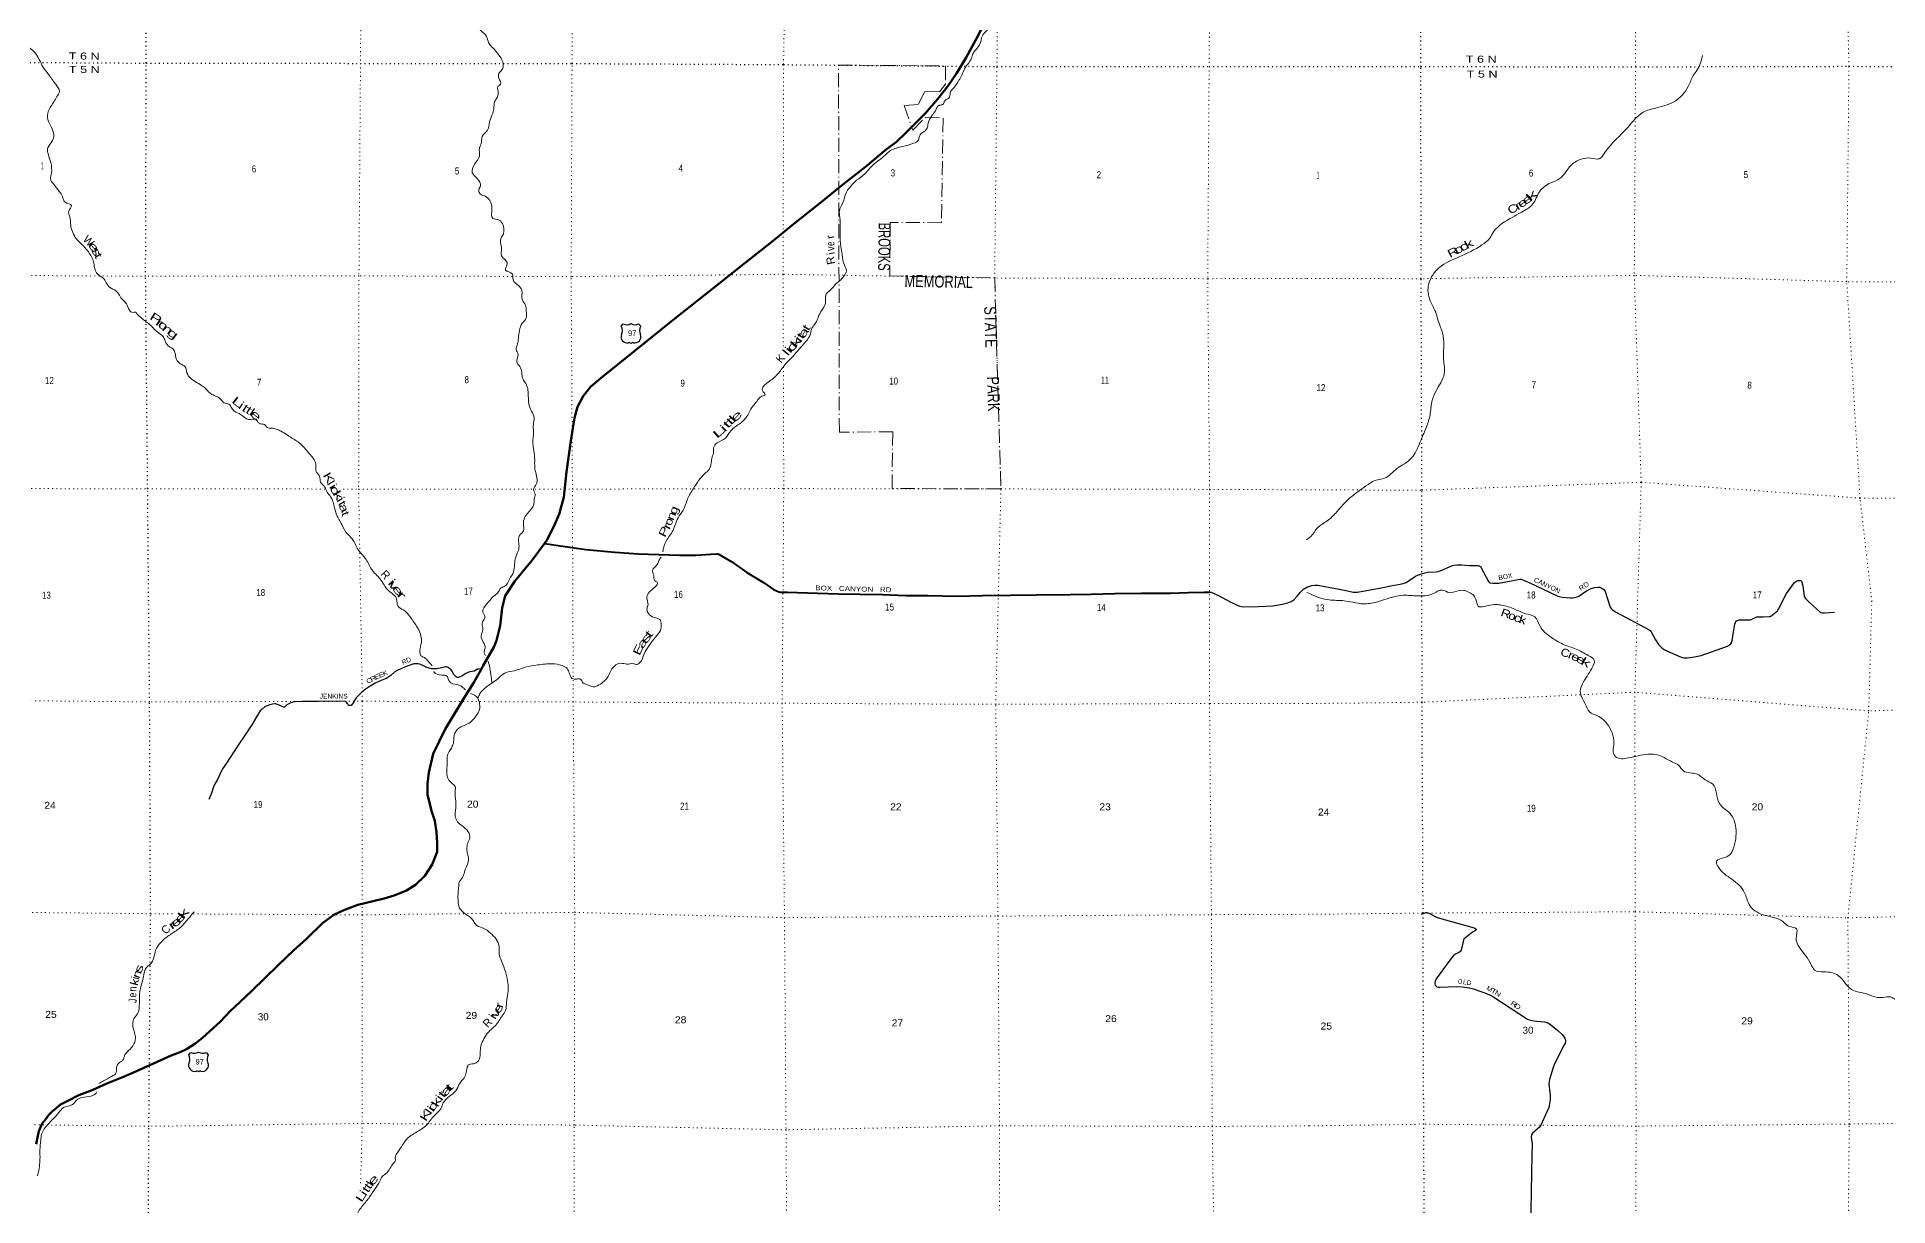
# Model space of a CAD drawing. Header units: feet. Extents: x -199 to 255675, y -686157 to -547785.
# Drawn here: x 63889 to 110150, y -594059 to -564840 of the extents above; entities that cross this region are included whole.
import ezdxf
from ezdxf.enums import TextEntityAlignment as Align

# ---------------------------------------------------------------- set-up
doc = ezdxf.new("R2010")
doc.units = ezdxf.units.FT
doc.header["$LTSCALE"] = 70
doc.linetypes.add('DOT_DASHED', pattern=[7.7, 5, -1.2, 0.3, -1.2])
doc.linetypes.add('DOTTED', pattern=[1.5, 0.3, -1.2])
for name, color, linetype, lineweight in [('16', 7, 'Continuous', 25), ('20', 7, 'Continuous', 70), ('26', 7, 'Continuous', 40), ('29', 7, 'Continuous', 25), ('39', 7, 'Continuous', 13), ('44', 7, 'DOT_DASHED', 13), ('6', 7, 'DOTTED', 25), ('7', 7, 'DOTTED', 13)]:
    doc.layers.add(name, color=color, linetype=linetype, lineweight=lineweight)
for name, color, linetype in [('27', 7, 'Continuous'), ('30', 7, 'Continuous'), ('41', 7, 'Continuous')]:
    doc.layers.add(name, color=color, linetype=linetype)

msp = doc.modelspace()

# ---------------------------------------------------------------- linework, layer by layer
at = {"layer": '16'}
for p, q in [((78490.28, -572069.08), (78541.59, -572010.32)), ((78733.35, -572004.35), (78733.07, -572004.55)), ((78925.44, -572010.23), (78976.83, -572069.08)), ((67681.96, -590277.22), (67733.27, -590218.46)), ((67925.03, -590212.49), (67924.75, -590212.69)), ((68117.12, -590218.37), (68168.51, -590277.22))]:
    msp.add_line(p, q, dxfattribs=at)
for centre, radius, start, end in [((78297.3, -572179.71), 222.05, 332.97043, 29.75871), ((78632.67, -571852.66), 182.07, 239.97227, 303.45418), ((78834.45, -571853.16), 181.52, 236.33975, 300.08743), ((78834.44, -571852.66), 182.07, 236.54582, 236.59441), ((79169.8, -572179.71), 222.05, 150.24129, 207.02957), ((78636.49, -572334.61), 151.42, 159.09177, 283.81923), ((78830.61, -572334.61), 151.42, 256.18077, 20.90823), ((67488.98, -590387.85), 222.05, 332.97043, 29.75871), ((67824.35, -590060.8), 182.07, 239.97227, 303.45418), ((68026.13, -590061.3), 181.52, 236.33975, 300.08743), ((68026.12, -590060.8), 182.07, 236.54582, 236.59441), ((68361.48, -590387.85), 222.05, 150.24129, 207.02957), ((67828.17, -590542.75), 151.42, 159.09177, 283.81923), ((68022.29, -590542.75), 151.42, 256.18077, 20.90823)]:
    msp.add_arc(centre, radius, start, end, dxfattribs=at)
for centre, major_axis, start_param, end_param in [((78691.83, -572533.43), (-19.56, 51.67), 4.95877769, 6.28318531), ((78775.28, -572533.43), (19.56, 51.67), 0, 1.32637542), ((67883.51, -590741.57), (-19.56, 51.67), 4.95877769, 6.28318531), ((67966.96, -590741.57), (19.56, 51.67), 0, 1.32637542)]:
    msp.add_ellipse(centre, major_axis=major_axis, ratio=0.929097, start_param=start_param, end_param=end_param, dxfattribs=at)
at = {"layer": '20'}
for points in [[(76572.68, -577499.29), (76637.79, -577411.2), (76829.99, -577012.51), (76942.82, -576762.89), (77052.48, -576344.84), (77122.46, -575710.55), (77227.64, -574935.58), (77324.14, -574359.22), (77398.61, -574083.85), (77537.43, -573813.96), (77718.71, -573579.8), (78026.49, -573328.54), (79867.36, -571853.08), (80938.74, -570999.77), (81584.36, -570484.95), (82250.02, -569961.94), (82807.66, -569512.04), (83449.3, -569003.27), (84020.9, -568537.21), (84598.59, -568081.12), (85120.16, -567647.57), (85360.11, -567469.07), (85605.73, -567238.38), (85897.15, -566947.15), (86096.74, -566744.92), (86401.74, -566383.39), (86652.82, -566070.43), (86871.7, -565751.73), (87112.14, -565354.64), (87370.13, -564879.19), (87588.33, -564462.24)], [(74995.57, -580632.47), (75041.57, -580549.07), (75214.33, -580246.8), (75305.71, -580091.62), (75368.84, -579920.62), (75460.82, -579560.88), (75515.98, -579109.2), (75592.29, -578809.76), (75828.91, -578440.77), (76263.44, -577917.71), (76572.68, -577499.29)], [(63865.16, -592517.29), (63898.13, -592344.55), (63935.26, -592191.83), (64016.3, -591994.62), (64102.04, -591895.63), (64185.66, -591780.62), (64271.5, -591695.67), (64475.3, -591521.48), (64657.57, -591431.71), (64933.96, -591291), (65266.69, -591159.85), (65631.35, -590996.34), (66048.23, -590826.38), (66453.06, -590658.52), (66803.68, -590499.14), (67244.47, -590300.9), (67464.96, -590214.81), (67621.21, -590139.29), (67833.34, -590007.15), (68025.23, -589855.13), (68203.02, -589697.21), (68464.66, -589458.37), (68716.05, -589191.53), (68967.64, -588952.77), (69257.21, -588683.61), (69578.63, -588370.07), (69936, -588024.13), (70297.37, -587676.15), (70626.94, -587378.58), (71020.2, -586990.23), (71306.13, -586777.25), (71556.56, -586660.83), (71907.38, -586529.52), (72290.62, -586438.05), (72567.54, -586373.55), (72818.24, -586297.23), (73124.9, -586174.32), (73349.02, -586032.05), (73582.59, -585803.47), (73767.57, -585523.16), (73885.96, -585205.31), (73892.5, -584988.68), (73872.5, -584712.1), (73828.35, -584431.72), (73756.44, -584205.71), (73696.59, -583979.61), (73650.95, -583773.44), (73645.11, -583510.78), (73685.35, -583225.68), (73792.63, -582755.51), (74093.88, -582141.32), (74328.28, -581742.28), (74562.78, -581357.27), (74809.33, -580970.15), (74995.57, -580632.47)]]:
    msp.add_lwpolyline(points, dxfattribs=at)
at = {"layer": '26'}
msp.add_lwpolyline([(76572.68, -577499.29), (76974.44, -577556.76), (77608.22, -577653.69), (78326.17, -577715.81), (78911.35, -577761.01), (79429.96, -577770.67), (79944.63, -577792.4), (80358.65, -577790.91), (80726.27, -577763.74), (80880.96, -577754.42), (80898.31, -577756.17), (80932.05, -577770.39), (80995.88, -577805.59), (81256.22, -577959.81), (81627.84, -578221.39), (82047.67, -578478.55), (82296.93, -578646.51), (82337.77, -578669.62), (82373.29, -578685.61), (82413, -578702.08), (82458.54, -578712.27), (82511.82, -578717.6), (82646.27, -578720.16), (83396.09, -578739.9), (83916.75, -578755.57), (84465.5, -578764.97), (85020.27, -578772.33), (85601.3, -578797.5), (86150, -578798.89), (86883.73, -578818.77), (87520.75, -578803.37), (88218.08, -578789.46), (88857.17, -578784.07), (89713.28, -578770.83), (90237.81, -578764.4), (90824.57, -578747.42), (91491.82, -578743.79), (92215.34, -578739.7), (92671.49, -578727.83), (93063.31, -578712.49), (93195.12, -578717.71)], dxfattribs=at)
at = {"layer": '29'}
for points in [[(95624.99, -578592.84), (95751.06, -578548.75), (95829.25, -578540.28), (95896.56, -578540.43), (96563.44, -578663.89), (96786.23, -578715.15), (96830.92, -578719.31), (96893.52, -578714.82), (97480.96, -578606.91), (97728.7, -578556.11), (97998.09, -578511.32), (98058.38, -578493.04), (98104.1, -578471.81), (98343.69, -578320.12), (98413.82, -578284.61), (98488.65, -578257.57), (98571.8, -578232.61), (98651.23, -578215.13), (98854.49, -578207.65), (98915.08, -578196.27), (98954.27, -578184.77), (99267.11, -578053.75), (99304.43, -578043.01), (99375.2, -578032.95), (99494.34, -578034.4), (99688.31, -578045.77), (99904.22, -578047.51), (99940.26, -578054.95), (99966.58, -578078.71), (100042.78, -578214.61), (100161.97, -578451.02), (100178.6, -578467.66), (100207.65, -578480.07), (100276.3, -578490.54), (100363.6, -578492.62), (100419.62, -578491.38), (100907.18, -578396.94), (100954.98, -578392.78), (100984.09, -578394.86), (101042.29, -578413.58), (101201.35, -578484.84), (101880.25, -578808.63), (101935.07, -578827.5), (102009.9, -578842.06), (102205.3, -578860.78), (102265.58, -578860.78), (102322.27, -578853.19), (102381.98, -578835.82), (102419.4, -578817.1), (102611.59, -578684.26), (102731.2, -578621.58), (102811.22, -578596.63), (102895.17, -578589.34), (102944.26, -578590.39), (102981.67, -578604.95), (103025.33, -578629.91), (103047.34, -578650.84), (103079.37, -578698.55), (103138.11, -578882.54), (103208.8, -579088.31), (103230.08, -579122.85), (103261.26, -579154.05), (103341.18, -579209.87), (104176.91, -579655.32), (104201.85, -579671.96), (104228.61, -579704.98), (104339.27, -579906.61), (104410.76, -580021.39), (104424.26, -580035.95), (104509.94, -580116.05), (104556.27, -580148.27), (104636.29, -580191.95), (104984.47, -580339.62), (105046.83, -580354.18), (105130.57, -580356.03), (105310.82, -580335.47), (105478.27, -580300.9), (106139.24, -580062.76), (106189.05, -580033.88), (106218.15, -580004.76), (106243.1, -579969.4), (106258.72, -579924.38), (106291.87, -579715.88)], [(93195.12, -578717.71), (93230.17, -578719.1), (93437.8, -578807.59), (93696.02, -578945.79), (93869.47, -579032.56), (93942.3, -579064.14), (93992.03, -579078.35), (94050.69, -579081.17), (94418.45, -579074.06), (94776.08, -579057), (95015.02, -579017.93), (95149.99, -578985.94), (95235.58, -578946.84), (95306.28, -578897.09), (95387.4, -578813.2), (95469.14, -578716.25), (95515.86, -578666.06), (95544.98, -578639.41), (95624.99, -578592.84)], [(106291.87, -579715.88), (106323.3, -579518.18), (106337.16, -579476.45), (106349.11, -579455.66), (106367.3, -579434.85), (106382.94, -579421.99), (106401.6, -579414.05), (106429.66, -579407.81), (106490.85, -579403.64), (106708.2, -579403.65), (106721.71, -579401.57), (106730.75, -579398.86), (106853.71, -579337.09), (106863.06, -579333.97), (106872.48, -579332.41), (107026.43, -579331.91), (107175.9, -579326.69), (107206.04, -579321.49), (107220.31, -579315.28), (107385.32, -579181.1), (107399.88, -579164.46), (107415.65, -579142.65), (107616.21, -578746.01), (107817.21, -578473.37), (107862.37, -578438.56), (107893.55, -578426.08), (107928.89, -578421.92), (107962.99, -578422.9), (107976.7, -578430.24), (107987.09, -578442.72), (108023.46, -578566.69), (108058.81, -578810.87), (108072.44, -578852.53), (108087.91, -578877.43), (108180.81, -578970.17), (108451.57, -579215.28), (108474.54, -579224.78), (108501.56, -579233.1), (108559.6, -579232.93), (108811.46, -579216.12)], [(74995.57, -580632.47), (74923.79, -580636.86), (74891.49, -580644.59), (74821.45, -580689.3), (74703.02, -580710.35), (74657.39, -580725.72), (74590.82, -580761.43), (74504.76, -580814.3), (74467.35, -580835.9), (74426.5, -580850.12), (74411.85, -580851), (74398.09, -580848.34), (74368.22, -580833.5), (74335.93, -580809.24), (74303.48, -580771.88), (74258.67, -580686.02), (74236.91, -580653.74), (74201.95, -580622.33), (74162.32, -580596.87), (74134.79, -580586.21), (74121.47, -580584.43), (74107.23, -580585.03), (74008.88, -580603.9), (73880.42, -580629.05), (73840.41, -580633.3), (73788.02, -580632.41), (73751.61, -580629.75), (73715.57, -580622.42), (73667.25, -580611.09), (73633, -580599.05), (73495.87, -580532.03), (73457.68, -580518.67), (73406.17, -580508.01), (73345.78, -580504.46), (73302.77, -580509.59), (73112.3, -580577.38), (72889.87, -580673.51), (72835.17, -580708.83), (72727.91, -580795.2), (72656.68, -580849.23), (72611.89, -580874.39), (72449.53, -580937.92), (72340.55, -580989.62), (72215.28, -581068.25), (72086.57, -581149.56), (72009.28, -581214.37), (71865.91, -581358.38), (71847.65, -581384.19), (71790.04, -581480.93), (71748.23, -581539.44), (71743.14, -581544.97), (71733.59, -581550.31), (71712.14, -581551.78), (71691.86, -581550.31), (71681.43, -581547.63), (71673.89, -581542.08), (71666.1, -581533.43), (71645.46, -581500.2), (71617.93, -581453.44), (71614.82, -581448.11), (71609.05, -581445), (71436.99, -581444.56), (70916.61, -581446.34), (70515.22, -581449.89), (70344.72, -581455.22), (70317.85, -581457.89), (70280.55, -581467.66), (70230.82, -581486.32), (70182.34, -581508.54), (70134.91, -581536.08), (70104.31, -581559.33), (70072.37, -581591.68), (70063.86, -581593.84), (70053.21, -581591.18), (70036.14, -581583.97), (69943.38, -581538.63), (69873.82, -581513.87), (69846.29, -581509.43), (69822.58, -581509.57), (69775.25, -581516.53), (69710.2, -581534.58), (69638.49, -581553.86), (69612.73, -581564.52), (69593.92, -581575.67), (69514.61, -581636.49), (69489.74, -581658.71), (69470.03, -581680.99), (69376.6, -581830.18), (69255.43, -582035.75), (69153.94, -582183), (69058.47, -582328.2), (68967, -582469.35), (68883.41, -582588.37), (68622.89, -582989.64), (68527.09, -583132.89), (68499.62, -583183.2), (68402.64, -583400.6), (68326.39, -583520.32), (68297.35, -583577.96), (68248.21, -583738.81), (68186.99, -583895.74)], [(98486.84, -586761.38), (98579.58, -586727.65), (98602.97, -586723.49), (98625.31, -586723.49), (98651.82, -586730.77), (98679.36, -586742.21), (98829.03, -586825.42), (98885, -586846.09), (99803.61, -587107.1), (99826.82, -587115.58), (99845.77, -587127.54), (99850.97, -587134.82), (99855.13, -587142.1), (99858.25, -587152.5), (99856.96, -587157.18), (99854.88, -587161.86), (99850.97, -587166.02), (99839.54, -587174.34), (99761.99, -587213.23), (99556.3, -587380.26), (99549.03, -587388.58), (99540.72, -587403.94), (99511.29, -587564.03), (99485.36, -587658.99), (99477.57, -587679.78), (99472.11, -587689.66), (99462.49, -587700.58), (99437.55, -587717.22), (99341.93, -587765.06), (99319.32, -587780.14), (99294.17, -587800.73), (99254.63, -587839.94), (99170.73, -587951.13), (98856.32, -588380.13), (98831.62, -588443.13), (98821.23, -588482.65), (98821.23, -588509.69), (98830.87, -588538.21), (98846.17, -588559.61), (98877.35, -588578.33), (98912.69, -588586.65), (98955.01, -588589.81), (99358.84, -588576.49), (99505.11, -588582.49), (99692.19, -588609.53), (99791.97, -588634.49), (99927.02, -588680.65), (100073.63, -588728.08), (100186.92, -588778), (100277.41, -588825.5), (101139.07, -589386.69), (101185.73, -589408.23), (101248.09, -589424.87), (101363.17, -589435.96), (101566.13, -589458.15), (101627.22, -589473.1), (101682.53, -589497.67), (101895.83, -589674.22), (102007.85, -589776.38), (102042.28, -589817.74), (102072.29, -589863.74), (102090.59, -589911.58), (102093.07, -589942.78), (102083.72, -589988.53), (102034.87, -590075.89), (101806.81, -590528.48), (101782.31, -590600.04), (101688.77, -590893.32), (101680.46, -590949.48), (101676.51, -591008.89), (101703.5, -591296.8), (101704.36, -591402.9), (101691.89, -591508.98), (101685.65, -591556.82), (101672.54, -591594.89), (101474.15, -592041.52), (101441.41, -592089.28), (101268.89, -592236.18), (101252.25, -592259.84), (101239.78, -592288.96), (101233.26, -592342.29), (101254.33, -592494.87), (101253.91, -592532.21), (101246.75, -592772.23), (101213.72, -594635.79)]]:
    msp.add_lwpolyline(points, dxfattribs=at)
at = {"layer": '39'}
for points in [[(75393.51, -566347.92), (75414.5, -566187.31), (75403.73, -566083.12), (75471.62, -566018.38), (75434.43, -565872.3), (75433.6, -565751.98), (75509.32, -565657.09), (75538.42, -565506.44), (75458.79, -565326.62), (75282.46, -565113.53), (75175, -564978.07), (75123.72, -564828.1), (74986.07, -564686.88), (74840.2, -564519.66), (74777.19, -564417.91), (74768.31, -564295.66), (74753.63, -564207.55), (74662.62, -564126.09), (74487.07, -564025.3), (74393.44, -563855.63), (74275.11, -563601.95), (74143.51, -563462.68), (73919.84, -563380.34), (73856.82, -563276.59), (73701.54, -563201.69), (73568.21, -563102.55), (73478.96, -562984.99), (73280.91, -562828.23), (73039.23, -562756.07), (72869.65, -562647.2), (72778.46, -562539.68), (72619.13, -562460.81), (72454.04, -562420.09), (72262.83, -562379.59), (72213.75, -562257.68), (72083.93, -562086.31), (71996.85, -561990.78), (71820.68, -561801.76), (71673.27, -561702.73), (71535.96, -561609.64), (71436.79, -561510.2), (71353.54, -561388.58), (71244.45, -561307.28), (71149.85, -561288.02), (71055.12, -561248.71), (71044.5, -561166.58), (70839.45, -560869.51), (70641.94, -560790.96), (70518.59, -560683.71), (70467.49, -560559.8), (70348.37, -560482.6), (70221.12, -560391.42), (70135.84, -560265.8), (70012.69, -560186.63), (69927.21, -560032.93), (69863.94, -559893.09), (69792.78, -559775.37), (69659.55, -559692.27), (69604.08, -559518.27), (69509.15, -559450.89), (69270.76, -559272.41), (69070.49, -559085.59), (68910.41, -558898.44), (68871.49, -558792.48), (68584.93, -558624.44), (68340.17, -558397.89), (68096.56, -558337.78), (67808.88, -558298.09), (67563.31, -558246.02), (67273.73, -558222.39), (67025.95, -558140.26), (66656.01, -558121.32), (66406.52, -558083.31), (66269.05, -557968.16), (66121.41, -557835.05), (65944.82, -557874.64), (65769.79, -557850.04), (65516.11, -557786.01), (65338.61, -557695.26), (65141.49, -557672.86), (64921.85, -557590.48), (64711.96, -557465.91), (64572.59, -557366.82), (64363, -557284.36), (64113.19, -557200.24), (63933.78, -557123.54), (63822.55, -557024.21), (63725.43, -556930.77), (63689.41, -556891.02)], [(83949.06, -570936.27), (84052.74, -570815.07), (84118.18, -570688.18), (84068.97, -570546.21), (84012.86, -570279.97), (83968.74, -570003.59), (83952.11, -569343.96), (83943.02, -569191.63), (84029.98, -568978.32), (84112.69, -568732.97), (84192.21, -568605.95), (84373.83, -568421.93), (84575.71, -568259.8), (84703.39, -568122.35), (84855.14, -567978.69), (85023.1, -567852.94), (85220.86, -567676.8), (85523.66, -567577.99), (85796.44, -567497.48), (85918.48, -567416.23), (85941.93, -567319.77), (86059.69, -567200.46), (86137.53, -567121.59), (86160.77, -566995.06), (86247.99, -566819.85), (86341.52, -566684.7), (86435.04, -566547.55), (86535.36, -566522.64), (86565, -566450.19), (86628.93, -566393.5), (86674.98, -566369.05), (86714.28, -566238.37), (86815.76, -566091.12), (86931.16, -565921.69), (86998.63, -565796.79), (87071.88, -565635.74), (87241.24, -565374.92), (87284.27, -565250.91), (87447.57, -565032.95), (87518.38, -564809.76), (87727.71, -564542.25), (87763.35, -564324.72), (87827.5, -564139.29), (87920.16, -563978.82), (87903.67, -563951.33)], [(65151.66, -570180.4), (65011.91, -570025.16), (64874.28, -569885.95), (64780.73, -569728.31), (64731.25, -569548.24), (64707.63, -569329.85), (64680.56, -569193.71), (64747.92, -569052.77), (64586.52, -568963.89), (64525.29, -568830.04), (64446.01, -568700.36), (64297.98, -568511.1), (64228.78, -568385.34), (64247.9, -568244.8), (64234.01, -567980.21), (64172.29, -567774.17), (64155.19, -567625.92), (64212.78, -567525.16), (64307.81, -567317.81), (64250.07, -567105.72), (64162.25, -566903.92), (64168.89, -566701.32), (64315.9, -566453.41), (64387.38, -566326.47), (64450.84, -566203.61), (64349.04, -566013.95), (64178.56, -565774.74), (64038.56, -565585.41), (63837.12, -565228.15), (63713.26, -565121.35)], [(105515.23, -565298.83), (105383.33, -565663.39), (105284.28, -565804.27), (105158.28, -566078.33), (104797.94, -566460.3), (104335.93, -566617.75), (104031.23, -566721.3), (103644.76, -567101.87), (103075.4, -567727.72), (102928.58, -567885.79), (102721.35, -567866.57), (102503.03, -567887.76), (102239.61, -568038.53), (101958.34, -568368.45), (101724.2, -568484.39), (101440.41, -568707.94), (101276.99, -569012.99), (100980.83, -569222.77), (100756.96, -569348.51), (100291.77, -569710.86), (100195.06, -569865.75), (100000.37, -570036.99), (99433.34, -570337.47), (98937.69, -570600.13), (98765.78, -570800.97), (98654.72, -571112.82), (98755.03, -571534.17), (98845.77, -571720.8), (98893.67, -571878.31), (99032.57, -572318.84), (99044.25, -572896.89), (99058.82, -573258), (98848.38, -573696.7), (98750.18, -573958.05), (98703.7, -574284.45), (98616.39, -574581.69), (98471.93, -574924.45), (98272.58, -575322.72), (98062.17, -575508.39), (97876.23, -575625.22), (97568.84, -575869.39), (97329.31, -575927.23), (97103.63, -576061.06), (96701.21, -576361.68), (96374.13, -576706.73), (96132.62, -576935.3), (95881.99, -577117.9), (95726.23, -577322.37), (95620.91, -577404.55)], [(75101.44, -580300.69), (75063.51, -580234.04), (75092.58, -580079.38), (75019.15, -579923.57), (74993.99, -579773.38), (75033.38, -579656.74), (75018.58, -579550.58), (75037.86, -579432.1), (75081.53, -579353.52), (75032.33, -579213.55), (75131.41, -579010.17), (75292.95, -578828.33), (75426.73, -578700.86), (75468.43, -578628.31), (75568.55, -578573.32), (75699.93, -578389.72), (75797.17, -578210.42), (75852.88, -577838.95), (75927.91, -577643.8), (75930.86, -577489.36), (75949.64, -577298.69), (76051.32, -577179.51), (76044.12, -577011.12), (76075.21, -576856.44), (76230.55, -576650.58), (76309.99, -576511.54), (76315.16, -576387.16), (76340.49, -576272.64), (76295.4, -576146.68), (76366.88, -576019.74), (76342.45, -575685.04), (76323.77, -575308.19), (76283.32, -574981.65), (76295.46, -574702.8), (76294.31, -574536.36), (76313.16, -574355.71), (76247.69, -574189.82), (76182.12, -574007.88), (76169.01, -573855.58), (76161.98, -573711.25), (76126.63, -573541.09), (76029.04, -573379.48), (76003.88, -573229.29), (75952.57, -573075.3), (75879.39, -572955.6), (75910.3, -572774.85), (75867.23, -572650.88), (75900.43, -572510.22), (75919.54, -572367.68), (75946.36, -572176.94), (76017.44, -571993.85), (76115.07, -571870.7), (76115.85, -571692.21), (76094.7, -571539.98), (76019.49, -571418.29), (76003.72, -571171.76), (75922.49, -571052.12), (75786.83, -570906.87), (75769.76, -570764.63), (75598.23, -570663.8), (75641.33, -570503.01), (75590.45, -570411.19), (75495.26, -570305.71), (75500.08, -570131.2), (75470.54, -569928.9), (75543.72, -569757.82), (75519.87, -569505.35), (75424.73, -569407.88), (75281.79, -569372.99), (75258.07, -569140.57), (75202.34, -568928.47), (75093.06, -568821.1), (74974.14, -568771.97), (74927.22, -568672.09), (74970.7, -568565.44), (74884.93, -568369.63), (74767.44, -568236.26), (74832.19, -568009.11), (74947.38, -567809.6), (74946.11, -567625.12), (74997.26, -567466.26), (75014.39, -567327.74), (75149.97, -567170.18), (75198.77, -566961.21), (75265.83, -566776.14), (75307.03, -566631.41), (75323.96, -566462.81), (75393.51, -566347.92)], [(73767.86, -580554.24), (73664.09, -580444.38), (73575.02, -580352.88), (73484.24, -580303.51), (73462.88, -580121.2), (73499.74, -579930.38), (73399.02, -579606.35), (73212.21, -579331.19), (73048.23, -579160.11), (72904.83, -579059.04), (72877.56, -578894.83), (72668.99, -578669.98), (72466.06, -578388.93), (72249.31, -578144.1), (72092.61, -577862.66), (71948.78, -577699.43), (71812.47, -577461.94), (71704.93, -577314.45), (71630.04, -577238.87), (71505.98, -577027.35), (71375.65, -576781.78), (71309.68, -576543.7), (71225.8, -576329.83), (71138.58, -576214.25), (71081.44, -576090.4), (70978.07, -575964.93), (70950.97, -575824.78), (70857.53, -575681.18), (70860.71, -575560.83), (70639.1, -575193.71), (70470.99, -575006.62), (70228.68, -574844.22), (70057.06, -574731.37), (69964.27, -574682.01), (69867.49, -574638.71), (69750.76, -574615.63), (69644.13, -574600.49), (69571.24, -574522.89), (69460.58, -574505.78), (69407.98, -574456.09), (69363.42, -574406.33), (69178.45, -574397.86), (68976.61, -574273.22), (68825.33, -574196.29), (68756.48, -574120.67), (68685.41, -574016.99), (68562.57, -573981.93), (68489.69, -573906.34), (68384.63, -573827.01), (68257.63, -573771.93), (68103.89, -573628.84), (68002.86, -573551.48), (67853.49, -573458.48), (67706.04, -573353.44), (67624.51, -573189.69), (67593.66, -573087.67), (67456.37, -572998.59), (67360.94, -572859.02), (67344.12, -572750.87), (67293.11, -572641), (67196.23, -572581.66), (67090.75, -572442.17), (67041.72, -572328.28), (66914.4, -572227.07), (66819.35, -572141.64), (66732.31, -572052.14), (66663.59, -571996.57), (66576.69, -571929.11), (66479.63, -571843.7), (66394.68, -571766.21), (66342.07, -571714.51), (66285.86, -571725.01), (66199.03, -571665.58), (66125.58, -571507.78), (66030.46, -571412.32), (65862.08, -571187.13), (65704.68, -571096.21), (65540.3, -570866.98), (65396.87, -570761.9), (65331.64, -570630.1), (65294.11, -570433.89), (65151.66, -570180.4)], [(79528.13, -577704.55), (79541.57, -577635.37), (79594.71, -577472.48), (79674.2, -577341.46), (79765.71, -577204.32), (79910.04, -576860.18), (80035.34, -576668.61), (80149.93, -576382.88), (80290.89, -576131.02), (80432.13, -575919.26), (80579.71, -575753.57), (80685.52, -575650.4), (80736.65, -575487.54), (80765.74, -575334.88), (80797.08, -575216.3), (80800.33, -575105.97), (80887.94, -574986.92), (81092.12, -574866.88), (81235.5, -574675.15), (81337.36, -574582.05), (81467.38, -574492.71), (81650.9, -574292.63), (81758.1, -574099.21), (81857.75, -573978.04), (81939.37, -573865.05), (82035.44, -573806.09), (82081.54, -573787.65), (82056.99, -573725.69), (82012.29, -573655.88), (82045.87, -573571.37), (82199.74, -573441.72), (82419.42, -573239.33), (82606.71, -573003.12), (82734.4, -572867.68), (83053.51, -572510.03), (83200.83, -572306.25), (83263.74, -572103.17), (83349.38, -571990.15), (83416.61, -571831.15), (83491.98, -571686.13), (83595.15, -571490.74), (83594.23, -571358.39), (83615.7, -571265.96), (83747.47, -571138.51), (83841.16, -571027.42), (83949.06, -570936.27)], [(74908.61, -581373.09), (74960, -581251.64), (75117.66, -581089.88), (75443.6, -580848.49), (75579.51, -580739.05), (75826.31, -580678.81), (76089, -580592.37), (76398.13, -580535.62), (76767.74, -580506.43), (77011.24, -580550.5), (77138.39, -580627.64), (77193.52, -580751.5), (77258.66, -580871.28), (77383.4, -580890.28), (77473.84, -580889.52), (77540.86, -580989.22), (77633.55, -581024.54), (77758.53, -581077.63), (78033.09, -580963.01), (78160.76, -580823.56), (78257.93, -580634.23), (78484.06, -580491.95), (78630.94, -580514.77), (78795.68, -580505.36), (78882.21, -580520.67), (78958.29, -580477.92), (79063.29, -580258.45), (79192.47, -580046.79), (79343.81, -579842.97), (79471.26, -579673.44), (79490.36, -579528.89), (79451.29, -579400.88), (79310.22, -579345.91), (79168.84, -579246.84), (79132.02, -579152.89), (79157.43, -579050.41), (79150.74, -578954.2), (79129.92, -578850.1), (79263.21, -578652.45), (79388.56, -578468.9), (79328.01, -578431.31), (79300.91, -578291.16), (79271.91, -578167.07), (79391.51, -578023.67), (79433.01, -577921.05), (79486.34, -577843.47)], [(95625.12, -578724.24), (96135.04, -578903.17), (96513.04, -578928.43), (96706.37, -578954.01), (96972.54, -579003.98), (97161.19, -579001.55), (97472.71, -578931.98), (97993.48, -578797.25), (98347.03, -578807.01), (98807.17, -578739.97), (99006.09, -578663.01), (99190.34, -578728.96), (99435.89, -578670.98), (99651.52, -578706.07), (99850.56, -578888.15), (99906.95, -579065.54), (100167.49, -579047.37), (100494.53, -579039.69), (100818.12, -579140.52), (101093.84, -579254.53), (101324.61, -579335.45), (101446.21, -579553.48), (101726.01, -579840.09), (102017.15, -580011.97), (102357.5, -580142.53), (102660.3, -580298.07), (102807.7, -580419.1), (102748.3, -580623.32), (102628.37, -580814.89), (102461.93, -581246.53), (102576.16, -581492.85), (102695.8, -581712.93), (102876.55, -581801.06), (103161.52, -582051.4), (103293.83, -582552.32), (103281.67, -582717.27), (103344.57, -582830.25), (103660.48, -582860.98), (104148.08, -582767.19), (104334.87, -582770.83), (104766.98, -582961.49), (104911.38, -583040.42), (105035.18, -583182.1), (105378.4, -583264.4), (105578.45, -583404.28), (105763.6, -583508.36), (105935.79, -583998.31), (106202.7, -584249.07), (106347.64, -584605.11), (106270.33, -585155.14), (106173.43, -585301.99), (105861.99, -585459.92), (105911.22, -585589.29), (106243.57, -585890.72), (106566.75, -586228.52), (106678.01, -586519.09), (107027.52, -586781.97), (107521.3, -586949.08), (107678.74, -587069.88), (107860.84, -587129.86), (107852.49, -587371.03), (107934.06, -587594.02), (108231.23, -588020.78), (108316.91, -588163.35), (108546.78, -588206.14), (108908.3, -588298.05), (109239.88, -588651.72), (109639.99, -588762.8), (109880.89, -588847.5), (110250.2, -588844.85), (110452.62, -589085.08), (110590.89, -589328.82), (110772.94, -589386.79), (111086.76, -589584.24), (111501.64, -590064.47), (111651.61, -590293.88), (111702.41, -590489.48), (111834.42, -590723.33), (111835.02, -590918.1), (111993.18, -590984.67), (112184.11, -590994.24), (112500.48, -591129.38), (112932.87, -591416.42), (113204.35, -591436.14), (113358.16, -591488.75)], [(75256.96, -580986.3), (75240.45, -580826.14), (75204.74, -580603.84), (75167.21, -580444.57)], [(74601.08, -581156.65), (74439.98, -581037.44), (74232.59, -580983.04), (74169.73, -580903.36), (74134.94, -580813.41), (73996.1, -580790.51), (73812.66, -580711.85), (73804.17, -580700.59)], [(71493.77, -594746.27), (71545.55, -594654.42), (71607.67, -594627.82), (71737.89, -594566.56), (71854.82, -594328.94), (72009.83, -594074.95), (72179.19, -593860.95), (72330.4, -593639.08), (72457.64, -593437.47), (72517.13, -593320.65), (72629.08, -593233.48), (72708.7, -593122.51), (72798.21, -592987.39), (72848.03, -592924.8), (72841.44, -592844.64), (72906.85, -592711.74), (73026.21, -592534.26), (73127.72, -592391.02), (73359.69, -592220.61), (73623.74, -592039.9), (73809.06, -591809.72), (73978.65, -591629.81), (74041.95, -591482.88), (74191.56, -591319.18), (74353.42, -591183.46), (74448.66, -591006.18), (74584.06, -590822.54), (74625.31, -590683.82), (74642.71, -590583.41), (74668.48, -590533.05), (74720.61, -590514.57), (74863.07, -590479.27), (74930.97, -590416.53), (74965.99, -590249.79), (74982.74, -590055.13), (75059.89, -589878), (75163.33, -589722.71), (75354.99, -589536.6), (75516.18, -589304.62), (75597.67, -589171.58), (75624.37, -588964.79), (75659, -588739.9), (75630.01, -588327.03), (75553.93, -588079.01), (75486.44, -587911.12), (75439.16, -587759.11), (75435.78, -587560.61), (75368.29, -587392.72), (75224.53, -587239.52), (75042.77, -587112.71), (74883.54, -587047.87), (74818.73, -586976.23), (74755.76, -586880.5), (74561.81, -586735.74), (74430, -586566.39), (74410.73, -586396.1), (74413.64, -586235.64), (74428.53, -586063.05), (74431.99, -585982.81), (74521.5, -585847.69), (74570.82, -585712.92), (74632.03, -585555.98), (74677.04, -585379.12), (74648.04, -585255.03), (74631.12, -585132.85), (74654.26, -584992.28), (74705.57, -584855.48), (74668.38, -584709.4), (74486.31, -584538.47), (74378.98, -584421.06), (74339.85, -584285.02), (74360.35, -584052.22), (74342.69, -583823.75), (74339.76, -583691.42), (74336.92, -583571.12), (74264.08, -583501.55), (74140.17, -583312.08), (74136.4, -583057.43), (74160.49, -582762.43), (74229.97, -582637.51), (74283.49, -582530.78), (74308.52, -582372.14), (74323.83, -582259.71), (74373.49, -582175.06), (74455.34, -582096.16), (74579.59, -582042.97), (74721.77, -581967.57), (74849.4, -581824.11), (74928.95, -581701.11), (74956.29, -581586.58), (74937.28, -581452.37)], [(74937.28, -581452.37), (74902.5, -581364.43), (74722.28, -581246.14)], [(67814.49, -586702.43), (67637.12, -586920.51), (67421.57, -587138.91), (67183.49, -587297.34), (66983.71, -587471.48), (66854.43, -587667.1), (66807.48, -587854), (66716.14, -588015.2), (66626.25, -588094.17), (66549.5, -588331.45), (66494.69, -588542.48), (66457.59, -588699.21), (66447.3, -588955.99), (66438.49, -589134.54), (66421, -589220.92), (66321.44, -589356.13), (66284.05, -589470.75), (66286.77, -589573), (66323.99, -589725.1), (66349.1, -589867.27), (66284.05, -590052.31), (66140.46, -590213.96), (66072.75, -590304.77), (66057.08, -590363.06), (66037.36, -590417.37), (65977.34, -590457.98), (65889.54, -590548.97), (65874.13, -590645.36), (65866.63, -590723.63), (65754.75, -590820.83), (65550.5, -590930.85), (65437.96, -590995.01)], [(65383.11, -591207.95), (65364.41, -591235.65), (65129.18, -591329.46), (64908.53, -591391.49), (64758.77, -591533.13), (64554.23, -591601.03), (64434.12, -591725.85), (64165.32, -592012.9), (64003.88, -592262.76), (63981.25, -592424.13), (63961.44, -592653.45), (63964.27, -592827.55), (63930.32, -593221.07)], [(63930.32, -593221.07), (63913.35, -593256.46), (63904.4, -593306.86)]]:
    msp.add_spline(points, degree=3, dxfattribs=at)
at = {"layer": '44'}
msp.add_lwpolyline([(83921.95, -565541.04), (86592.67, -565565.57), (86598.5, -566018.73), (86443.45, -566211.28), (86074.3, -566199.16), (85916.29, -566523.9), (85559.28, -566555.23), (85776.69, -567170.36), (86095.37, -566850.26), (86535.16, -566865.82), (86493.54, -569481.32), (85215.33, -569472.37), (85200.62, -570811.63), (87823.56, -570863.47), (87978.63, -576136.34), (85258.86, -576124.52), (85274.29, -574710.49), (83941.62, -574715.36), (83921.95, -565543.49)], dxfattribs=at)
at = {"layer": '6'}
for points in [[(66668.32, -594760.83), (66685.91, -592068.35), (66725.5, -586753.73), (66702.94, -581459.68), (66654.01, -576131.77), (66603.19, -570819.91), (66620.6, -565493.44), (66620.37, -560233.3), (66624.23, -554981.14), (66594.37, -549795.45), (66593.63, -549090.5)], [(98560.76, -594647.22), (98547.28, -592015.53), (98530.77, -586738.66), (98504.37, -581468.05), (98501.34, -576166.77), (98482.63, -570881.92), (98475.54, -565578.73), (98450.29, -560271.94), (98464.93, -555038.52), (98361.15, -549780.17), (98319.04, -548977.47)], [(63713.71, -565475.17), (66620.6, -565493.44), (71972.88, -565498.42), (77260.84, -565501.93), (82546.96, -565529.53), (87881.46, -565578.77), (93183.43, -565574.15), (95571.27, -565574.09)], [(95571.27, -565574.09), (98475.54, -565578.73), (103841.73, -565585.15), (109173.34, -565572.32), (114489.6, -565589.96), (119866.03, -565519.84), (125232.13, -565437.92), (127427.94, -565396.9)]]:
    msp.add_lwpolyline(points, dxfattribs=at)
at = {"layer": '7'}
for points in [[(77316.32, -594727.78), (77317.83, -592036.81), (77327.27, -586720.43), (77290.88, -581460.59), (77270.14, -576140.46), (77239.43, -570830.44), (77260.84, -565501.93), (77304.75, -560229.38), (77344.57, -554946.84), (77251.06, -549855.94), (77263.41, -549057.34)], [(82581.57, -549038.97), (82580.18, -549708.7), (82638.56, -554950.31), (82633.04, -560252.61), (82546.96, -565529.53), (82536.99, -570769.7), (82542.02, -572569.23)], [(87946.21, -594689.94), (87944.07, -592053.44), (87905.8, -586813.67), (87851.08, -581519.89), (87978.63, -576136.34), (87823.56, -570863.47), (87881.46, -565578.77), (87888.9, -560264.42), (87908.51, -554966.01), (87891.54, -549607.74), (87867.4, -549019.51)], [(93187.32, -548998.7), (93188.06, -549687.39), (93236.84, -554993.24), (93225.47, -560321.67), (93183.43, -565574.15), (93147.8, -570880.72), (93194.28, -576146.48), (93193.13, -581498.89), (93239.7, -586776.69), (93260.26, -592070.75), (93300.47, -594668.96)], [(103631.76, -548954.29), (103667.7, -549779.72), (103803.31, -555057.65), (103809.22, -560310.67), (103841.73, -565585.15), (103808.52, -570796.92), (103981.2, -575971.72), (103824.31, -581216.52), (103829.75, -586704.5), (103856.19, -592061.46), (103841.3, -594624.17)], [(109158.61, -594599.76), (109180.87, -592010.63), (109147.2, -586856.65), (109669.19, -581685.61), (109744.84, -578944.8), (109450.91, -576365.29), (109120.08, -570955.24), (109173.34, -565572.32), (109052.54, -560299.91), (109061.98, -555016.41), (109055.55, -549741.31), (108947.13, -548929.87)], [(72003.95, -561941.43), (71972.88, -565498.42), (71935.26, -570809.01), (71927.93, -576139.41), (71955.35, -577737.85)], [(95593.13, -570872.08), (93147.8, -570880.72), (87823.56, -570863.47), (82536.99, -570769.7), (77239.43, -570830.44), (71935.26, -570809.01), (66603.19, -570819.91), (63728.36, -570801.22)], [(127456.93, -570663.89), (125326.79, -570708.93), (119760.19, -570801.59), (114426.56, -570983.16), (109120.08, -570955.24), (103808.52, -570796.92), (98482.63, -570881.92), (95593.13, -570872.08)], [(82543.46, -573085.39), (82551.96, -576127.98), (82512.71, -581492.74), (82569.88, -586850.67), (82608.59, -592154.6), (82626.27, -594709.47)], [(95614.94, -576158.34), (98501.34, -576166.77), (103981.2, -575971.72), (109450.91, -576365.29), (114937.38, -576364.88), (120145.9, -575901.1), (125423.79, -575993.95), (127486.2, -575984.07)], [(63743.02, -576128.5), (66654.01, -576131.77), (71103.28, -576138.22)], [(71541.41, -576138.85), (71927.93, -576139.41), (77270.14, -576140.46), (82551.96, -576127.98), (87978.63, -576136.34), (93194.28, -576146.48), (95614.94, -576158.34)], [(71955.35, -577737.85), (72018.9, -581442.91), (72019.66, -586781.25), (72017.55, -591995.29), (71976.77, -593489.11)], [(95637, -581502.53), (93193.13, -581498.89), (87851.08, -581519.89), (82512.71, -581492.74), (77290.88, -581460.59), (72018.9, -581442.91), (66702.94, -581459.68), (63757.61, -581431.08)], [(127515.75, -581355.14), (124996.93, -581367.58), (119659.25, -581039.19), (114984.63, -581498.45), (109669.19, -581685.61), (103824.31, -581216.52), (98504.37, -581468.05), (95637, -581502.53)], [(63772.16, -586722.95), (66725.5, -586753.73), (67290.45, -586756.67)], [(67797.3, -586759.3), (72019.66, -586781.25), (77327.27, -586720.43), (82569.88, -586850.67), (87905.8, -586813.67), (93239.7, -586776.69), (95658.72, -586768.05)], [(95658.72, -586768.05), (98530.77, -586738.66), (103829.75, -586704.5), (109147.2, -586856.65), (114418.1, -586738.81), (119698.7, -586606.69), (124989.87, -586751.43), (127545.19, -586706.21)], [(95680.56, -592056.38), (93274.33, -592070.63), (87944.07, -592053.44), (82608.59, -592154.6), (77317.83, -592036.81), (72017.55, -591995.29), (66685.91, -592068.35), (63786.76, -592028.86)], [(127574.5, -592033.08), (125061.22, -592055.12), (119778.09, -592165.22), (114459.12, -591948.84), (109180.87, -592010.63), (103856.19, -592061.46), (98547.28, -592015.53), (95680.56, -592056.38)]]:
    msp.add_lwpolyline(points, dxfattribs=at)

# ---------------------------------------------------------------- texts
at = {"layer": '16'}
for p in [(78763.24, -572314.86), (67954.92, -590523)]:
    msp.add_text('97', height=140, dxfattribs=at).set_placement(p, align=Align.CENTER)
at = {"layer": '27', "width": 1.25}
msp.add_text('BOX   CANYON   RD', height=120, rotation=358.492, dxfattribs=at).set_placement((83338.51, -578668.36))
at = {"layer": '30'}
for s, rotation, p in [('BOX', 10.962, (100426.4, -578420.38)), ('CANYON', 334.502, (101285.02, -578447.19)), ('RD', 23.373, (73033.48, -580535.19)), ('JENKINS', 0.181, (70954.12, -581377))]:
    msp.add_text(s, height=120, rotation=rotation, dxfattribs=at).set_placement(p)
at = {"layer": '30', "width": 1.15}
msp.add_text('RD', height=120, rotation=33.152, dxfattribs=at).set_placement((102471.6, -578689.92))
at = {"layer": '30'}
for s, rotation, width, p in [('C', 32.116, 1.3, (72226.27, -580978.71)), ('R', 30.116, 1.25, (72318.23, -580926.93)), ('E', 25.38, 1.25, (72414.05, -580881.27)), ('E', 23.37, 1.2, (72512.69, -580835.87)), ('K', 23.324, 1.15, (72611.62, -580792.44)), ('O', 357.651, 0.65, (99454.91, -588509.6)), ('L', 351.776, 0.95, (99568.21, -588519.98)), ('D', 351.776, 0.8, (99672.84, -588536.01)), ('M', 334.22, 1.1, (100167.59, -588687.62)), ('T', 332.304, 1.45, (100271.36, -588743.27)), ('N', 326.924, 1.3, (100368.34, -588800.25)), ('R', 326.924, 1.3, (100766.3, -589060.36)), ('D', 326.924, 1.3, (100862.14, -589122.78))]:
    msp.add_text(s, height=120, rotation=rotation, dxfattribs=dict(at, width=width)).set_placement(p, align=Align.CENTER)
at = {"layer": '41'}
for s, rotation, width, p in [('r', 32.348, 1.75, (100953.95, -569140.45)), ('e', 35.74, 1.65, (101071.66, -569062.18)), ('e', 39.108, 1.8, (101194.73, -568973.15)), ('k', 42.144, 2.15, (101308.16, -568876.29)), ('C', 29.188, 1.3, (100817.37, -569219.82)), ('r', 101.444, 1.1, (83811.47, -569817.15)), ('k', 27.92, 1.6, (99720.6, -570096.15)), ('e', 311.994, 1.9, (65237.01, -570157.59)), ('s', 299.334, 1.7, (65280.37, -570246.13)), ('t', 299.334, 1.4, (65339.74, -570354.67)), ('R', 100.886, 1.05, (83819.21, -570408)), ('e', 90.553, 0.75, (83815.93, -570004.85)), ('v', 93.127, 0.85, (83815.59, -570124.94)), ('R', 27.92, 1.4, (99323.39, -570305.19)), ('o', 27.92, 1.4, (99466.72, -570229.25)), ('c', 27.92, 1.6, (99593.02, -570163.61)), ('P', 327.507, 1.65, (66808.72, -571952.84)), ('r', 323.701, 1.9, (66894.39, -572060.3)), ('o', 326.72, 1.6, (66989.7, -572132.61)), ('n', 326.463, 1.7, (67096.99, -572224.03)), ('g', 324.143, 1.8, (67225.24, -572333.38)), ('t', 56.758, 1.5, (83054.73, -572362.16)), ('a', 55.497, 1.7, (83127.09, -572283.09)), ('t', 57.529, 1.5, (83199.19, -572155.02)), ('l', 51.345, 1.55, (82684.43, -572788.04)), ('i', 50.683, 1.65, (82747.81, -572722.33)), ('c', 47.92, 2.15, (82832.52, -572639.65)), ('k', 48.598, 2.1, (82930.2, -572535.35)), ('i', 53.747, 1.55, (82994.78, -572446.96)), ('L', 321.861, 1.8, (68838.8, -574042.16)), ('i', 326.437, 1.4, (68940.82, -574130.49)), ('t', 325.902, 1.55, (69041.36, -574196.69)), ('t', 328.31, 1.45, (69132.45, -574253.25)), ('l', 325.584, 1.4, (69207.61, -574297.52)), ('e', 320.24, 1.8, (69293.2, -574366.44)), ('i', 46.873, 1.8, (81116.44, -574689.18)), ('t', 46.31, 1.95, (81201.77, -574590.8)), ('t', 47.008, 1.9, (81281.94, -574508.4)), ('l', 46.659, 1.75, (81345.57, -574450.51)), ('e', 45.649, 2, (81433.97, -574385.62)), ('L', 42.148, 2, (80991.03, -574793.07)), ('K', 299.633, 1.5, (71093.48, -575905.32)), ('l', 300.988, 1.25, (71148.76, -576036.19)), ('i', 301.559, 1.35, (71202.57, -576119.95)), ('c', 301.396, 1.7, (71249.64, -576213.73)), ('k', 302.243, 1.75, (71331.02, -576349.48)), ('i', 301.84, 1.35, (71392.3, -576453.33)), ('t', 298.037, 1.35, (71428.51, -576540.13)), ('a', 296.761, 1.5, (71468.29, -576654.19)), ('t', 295.276, 1.25, (71508.9, -576794.08)), ('n', 67.544, 1.35, (79832.16, -576848.8)), ('g', 68.506, 1.35, (79893.27, -576700.77)), ('P', 63.517, 1.5, (79642.88, -577246.7)), ('r', 63.223, 1.55, (79724.4, -577108.63)), ('o', 69.831, 1.2, (79769.2, -576987.29)), ('i', 312.073, 1.75, (72681.95, -578534.23)), ('v', 305.589, 1.8, (72726.05, -578612.25)), ('e', 309.008, 1.8, (72828.88, -578729.58)), ('r', 308.977, 2, (72924.19, -578852.45)), ('R', 339.912, 1.25, (100565.08, -579342.74)), ('o', 338.641, 1.2, (100722.17, -579403.39)), ('c', 338.428, 1.4, (100860.88, -579452.75)), ('k', 342.974, 1.3, (100991.36, -579503.8)), ('E', 65.002, 1.5, (79003.96, -580195.81)), ('a', 57.179, 1.65, (79097.3, -580046.76)), ('s', 53.493, 1.95, (79186.59, -579925.02)), ('t', 52.923, 1.65, (79262.5, -579818.14)), ('C', 338.977, 1.15, (102046.75, -580323.31)), ('r', 339.049, 1.35, (102188.1, -580377.49)), ('e', 334.234, 1.35, (102298.51, -580424.96)), ('e', 333.234, 1.4, (102425.73, -580488.89)), ('k', 331.4, 1.65, (102551.11, -580558.68)), ('r', 33.334, 1.75, (67318.16, -587115.4)), ('e', 36.854, 1.7, (67421.71, -587038.83)), ('e', 47.99, 1.9, (67539.63, -586915.03)), ('k', 50.878, 2, (67624.25, -586811.53)), ('k', 74.528, 1.25, (66422.58, -588487.45)), ('n', 70.099, 1.3, (66477.48, -588294.57)), ('s', 68.825, 1.45, (66528.26, -588157.37)), ('J', 89.511, 0.85, (66377.74, -588933.44)), ('e', 87.282, 0.8, (66372.02, -588791.07)), ('n', 86.947, 0.9, (66376.38, -588639.82)), ('i', 58.92, 1.35, (75359, -589375.45)), ('v', 56.068, 1.75, (75431.9, -589287.39)), ('e', 58.167, 1.55, (75496.99, -589177.12)), ('r', 74.066, 1.25, (75538.29, -589063.22)), ('t', 53.39, 1.65, (74090.78, -591322.51)), ('a', 51.199, 1.9, (74185.88, -591239.08)), ('t', 51.77, 1.7, (74273.01, -591144.22)), ('K', 58.342, 1.55, (73680.13, -591845.5)), ('l', 57.08, 1.35, (73759.39, -591745.5)), ('i', 53.337, 1.55, (73814.72, -591688.01)), ('c', 61.351, 1.6, (73859.49, -591617.21)), ('k', 60.214, 1.65, (73956.06, -591508.23)), ('i', 54.734, 1.5, (74026.7, -591405.24)), ('t', 57.358, 1.5, (72246.68, -593614.48)), ('l', 58.128, 1.3, (72293.78, -593550.2)), ('e', 51.441, 1.8, (72364.79, -593467.77)), ('L', 57.421, 1.65, (72064.41, -593882.65)), ('i', 56.66, 1.4, (72130.26, -593785.92)), ('t', 55.275, 1.55, (72193.6, -593699.72))]:
    msp.add_text(s, height=200, rotation=rotation, dxfattribs=dict(at, width=width)).set_placement(p, align=Align.CENTER)
for s, rotation, p in [('W', 314.751, (65108.61, -570006.1)), ('i', 100.88, (83826.95, -570230.76)), ('K', 49.051, (82543.54, -572941.39)), ('R', 311.593, (72526.12, -578346.36)), ('C', 43.32, (67174.83, -587217.54)), ('i', 75.33, (66443.28, -588385.74)), ('R', 46.176, (75221.16, -589546.65))]:
    msp.add_text(s, height=200, rotation=rotation, dxfattribs=at).set_placement(p, align=Align.CENTER)
at = {"layer": '44'}
for s, rotation, width, p in [('BROOKS', 269.371, 0.7, (84922.54, -569478.07)), ('MEMORIAL', 358.868, 0.8, (85566.88, -571084.3)), ('STATE', 271.685, 0.8, (87561.1, -571573.55)), ('PARK', 271.685, 0.8, (87632.33, -573328.58))]:
    msp.add_text(s, height=300, rotation=rotation, dxfattribs=dict(at, width=width)).set_placement(p)
at = {"layer": '6', "width": 1.35}
for s, rotation, p in [('T 6 N', 359.64, (64681.46, -565401.25)), ('T 5 N', 359.64, (64684.76, -565736.32)), ('T 6 N', 359.931, (99598.34, -565480.07)), ('T 5 N', 359.931, (99620.04, -565855.15))]:
    msp.add_text(s, height=175, rotation=rotation, dxfattribs=at).set_placement(p)
at = {"layer": '7'}
for s, width, p in [('1', 0.4, (63989.65, -568148.7)), ('6', 0.85, (69256.37, -568223.6)), ('4', 0.85, (79920.7, -568207.71)), ('5', 0.85, (74332.46, -568274.91)), ('3', 0.85, (85224.79, -568324.97)), ('2', 0.85, (90372.73, -568370.41)), ('1', 0.4, (95871.11, -568382.21)), ('6', 0.85, (101175.46, -568328.34)), ('5', 0.85, (106541.69, -568366.11)), ('12', 0.85, (64089.84, -573512.1)), ('7', 0.85, (69385.14, -573558.33)), ('8', 0.85, (74572.1, -573492.63)), ('9', 0.85, (79971.22, -573581.31)), ('10', 0.85, (85187.47, -573526.57)), ('11', 0.65, (90477.8, -573504.21)), ('12', 0.85, (95867.39, -573692.06)), ('7', 0.85, (101244.62, -573621.21)), ('8', 0.85, (106636.02, -573627.53)), ('13', 0.85, (64014.14, -578879.24)), ('18', 0.85, (69369.54, -578810.91)), ('17', 0.85, (74560.57, -578780.08)), ('16', 0.85, (79809.17, -578859.39)), ('18', 0.85, (101121.03, -578874.49)), ('17', 0.85, (106770.36, -578873.03)), ('15', 0.85, (85085.55, -579174.8)), ('14', 0.85, (90376.99, -579186.41)), ('13', 0.85, (95844.22, -579196.08)), ('24', 1.1, (64072.17, -584131.7)), ('19', 0.85, (69303.65, -584110.5)), ('20', 1.1, (74635.72, -584101.34)), ('21', 0.85, (79961.19, -584154.01)), ('22', 1.1, (85210.57, -584168.57)), ('23', 1.1, (90440.37, -584167.67)), ('24', 1.1, (95903.75, -584298.87)), ('19', 0.85, (101123.57, -584205.82)), ('20', 1.1, (106743.15, -584170.65)), ('25', 1.1, (64095.75, -589357.53)), ('30', 1.05, (69406.99, -589416.32)), ('29', 1.1, (74602.23, -589382.52)), ('28', 1.1, (79832.31, -589491.73)), ('26', 1.1, (90586.97, -589462.32)), ('29', 1.1, (106483.94, -589520.02)), ('27', 1.1, (85248.96, -589569.43)), ('25', 1.1, (95968.43, -589648.1)), ('30', 1.05, (101016.98, -589752.71))]:
    msp.add_text(s, height=175, dxfattribs=dict(at, width=width)).set_placement(p)

doc.saveas('drawing.dxf')
